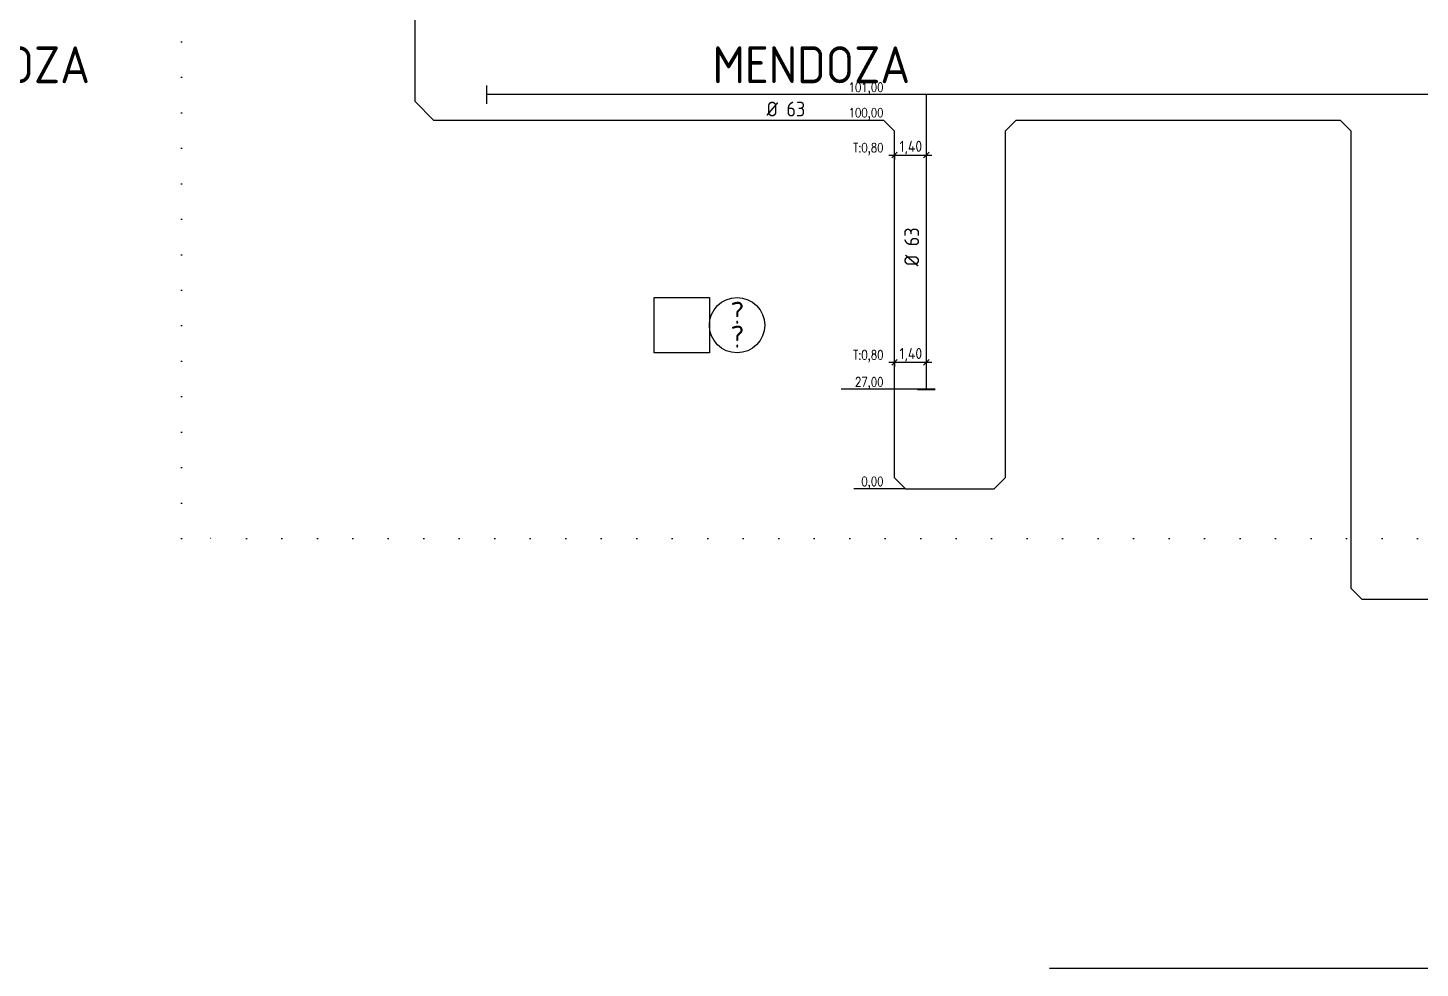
# Model space of a CAD drawing. Extents: x -48 to 13651, y -112 to 3468.
# Drawn here: x 987.2 to 1364.8, y 979.1 to 1234.2 of the extents above; entities that cross this region are included whole.
import ezdxf
from ezdxf.enums import TextEntityAlignment as Align

# ---------------------------------------------------------------- set-up
doc = ezdxf.new("R2010")
doc.units = 0
doc.header["$LTSCALE"] = 6
doc.header["$MEASUREMENT"] = 0
doc.linetypes.add('DOT2', pattern=[3.175, 0, -3.175])
doc.linetypes.add('HIDDEN', pattern=[0.375, 0.25, -0.125])
doc.layers.get('0').update_dxf_attribs({"linetype": 'CONTINUOUS'})
doc.layers.get('DEFPOINTS').update_dxf_attribs({"linetype": 'CONTINUOUS'})
doc.layers.add('ATENCION', color=7, linetype='CONTINUOUS', plot=False)
for name, color, linetype in [('CAS', 7, 'CONTINUOUS'), ('CAÑERIA SIN CROQUIS', 210, 'HIDDEN'), ('Caño 110mm', 170, 'CONTINUOUS'), ('Cotas', 7, 'CONTINUOUS'), ('MANZANAS', 7, 'CONTINUOUS'), ('NOMB_CALLES', 4, 'CONTINUOUS'), ('NUMERO-CROQUIS', 13, 'CONTINUOUS'), ('NUMERO-MANZANA', 4, 'CONTINUOUS'), ('PROGRESIVA', 60, 'CONTINUOUS'), ('RADIO', 4, 'DOT2'), ('TXTDIAMETRO', 7, 'CONTINUOUS')]:
    doc.layers.add(name, color=color, linetype=linetype)
doc.styles.add('ABADIMTCONDE', font='isocp.shx')
doc.styles.add('GEOSLAB703LTBT', font='isocp.shx', dxfattribs={"width": 0.9, "height": 8})
doc.styles.add('ROMANS', font='romans.shx', dxfattribs={"width": 0.8, "height": 2.5})
doc.dimstyles.new('COTA02', dxfattribs={"dimtxt": 3, "dimasz": 1.5, "dimexe": 1.25, "dimexo": 0.625, "dimgap": 0.3, "dimtad": 1, "dimtoh": 1, "dimdsep": 46, "dimlunit": 6, "dimtxsty": 'ABADIMTCONDE', "dimblk1": 'OBLIQUE', "dimblk2": 'OBLIQUE', "dimsah": 1, "dimcen": 2.5, "dimdle": 1.5, "dimclrd": 60, "dimclre": 60, "dimclrt": 256, "dimadec": 0, "dimazin": 0, "dimtfac": 1, "dimtix": 1, "dimtofl": 0, "dimtmove": 0, "dimatfit": 0, "dimldrblk": 'OBLIQUE', "dimfxl": 1, "dimtolj": 1, "dimtzin": 0, "dimarcsym": 0})

# ---------------------------------------------------------------- blocks, each defined once
blk = doc.blocks.new('D63')
at = {"layer": 'TXTDIAMETRO', "color": 7, "ltscale": 0.1, "style": 'ABADIMTCONDE'}
blk.add_text('Ø 63', height=4, dxfattribs=at).set_placement((0, 0), align=Align.MIDDLE)
blk = doc.blocks.new('Tapa')
at = {"layer": 'Cotas', "lineweight": 40, "ltscale": 3}
blk.add_line((-2.43, 0), (2.43, 0), dxfattribs=at)
blk = doc.blocks.new('_OBLIQUE')
at = {"color": 0, "linetype": 'ByBlock'}
blk.add_line((-0.5, -0.5), (0.5, 0.5), dxfattribs=at)
blk = doc.blocks.new('*D1801')
at = {"layer": 'DEFPOINTS', "color": 0, "transparency": 16777216}
for p in [(1222.23, 1200.04), (1230.85, 1200.04), (1230.85, 1199.66)]:
    blk.add_point(p, dxfattribs=at)
at = {"layer": 'PROGRESIVA', "color": 60, "lineweight": -2, "transparency": 16777216}
for p, q in [((1220.73, 1199.66), (1232.35, 1199.66)), ((1222.23, 1199.42), (1222.23, 1198.41)), ((1230.85, 1199.42), (1230.85, 1198.41))]:
    blk.add_line(p, q, dxfattribs=at)
at = {"layer": 'PROGRESIVA', "color": 60, "lineweight": -2, "transparency": 16777216, "xscale": 1.5, "yscale": 1.5, "zscale": 1.5, "rotation": 180}
blk.add_blockref('_OBLIQUE', (1222.23, 1199.66), dxfattribs=at)
at = {"layer": 'PROGRESIVA', "color": 60, "lineweight": -2, "transparency": 16777216, "xscale": 1.5, "yscale": 1.5, "zscale": 1.5}
blk.add_blockref('_OBLIQUE', (1230.85, 1199.66), dxfattribs=at)
at = {"layer": 'PROGRESIVA', "transparency": 16777216, "insert": (1226.66, 1201.69), "char_height": 3, "attachment_point": 5, "style": 'ABADIMTCONDE'}
blk.add_mtext('\\A1;1,40', dxfattribs=at)
blk = doc.blocks.new('*D1802')
at = {"layer": 'DEFPOINTS', "color": 0, "transparency": 16777216}
for p in [(1222.23, 1143.85), (1230.85, 1143.85), (1230.85, 1143.47)]:
    blk.add_point(p, dxfattribs=at)
at = {"layer": 'PROGRESIVA', "color": 60, "lineweight": -2, "transparency": 16777216}
for p, q in [((1220.73, 1143.47), (1232.35, 1143.47)), ((1222.23, 1143.22), (1222.23, 1142.22)), ((1230.85, 1143.22), (1230.85, 1142.22))]:
    blk.add_line(p, q, dxfattribs=at)
at = {"layer": 'PROGRESIVA', "color": 60, "lineweight": -2, "transparency": 16777216, "xscale": 1.5, "yscale": 1.5, "zscale": 1.5, "rotation": 180}
blk.add_blockref('_OBLIQUE', (1222.23, 1143.47), dxfattribs=at)
at = {"layer": 'PROGRESIVA', "color": 60, "lineweight": -2, "transparency": 16777216, "xscale": 1.5, "yscale": 1.5, "zscale": 1.5}
blk.add_blockref('_OBLIQUE', (1230.85, 1143.47), dxfattribs=at)
at = {"layer": 'PROGRESIVA', "transparency": 16777216, "insert": (1226.66, 1145.5), "char_height": 3, "attachment_point": 5, "style": 'ABADIMTCONDE'}
blk.add_mtext('\\A1;1,40', dxfattribs=at)

msp = doc.modelspace()

# ---------------------------------------------------------------- linework, layer by layer
at = {"layer": 'CAS', "ltscale": 0.1}
msp.add_line((1111.642, 1213.558), (1111.642, 1218.558), dxfattribs=at)
at = {"layer": 'Caño 110mm'}
for p, q in [((1435.713, 1216.058), (1111.642, 1216.058)), ((1230.85, 1216.058), (1230.85, 1136.145))]:
    msp.add_line(p, q, dxfattribs=at)
at = {"layer": 'MANZANAS'}
for p, q in [((1092.234, 1214.145), (1092.234, 1464.145)), ((1092.234, 1214.145), (1097.234, 1209.145)), ((1097.234, 1209.145), (1219.234, 1209.145)), ((1219.234, 1209.145), (1222.234, 1206.145)), ((1255.234, 1209.145), (1252.234, 1206.145)), ((1255.234, 1209.145), (1343.088, 1209.145)), ((1343.088, 1209.145), (1346.088, 1206.145)), ((1222.234, 1112.145), (1222.234, 1206.145)), ((1252.234, 1206.145), (1252.234, 1112.145)), ((1346.088, 1082.145), (1346.088, 1206.145)), ((1222.234, 1112.145), (1225.234, 1109.145)), ((1249.234, 1109.145), (1252.234, 1112.145)), ((1225.234, 1109.145), (1249.234, 1109.145)), ((1349.088, 1079.145), (1346.088, 1082.145)), ((1607.234, 1079.145), (1349.088, 1079.145)), ((1264.302, 979.145), (1607.234, 979.145))]:
    msp.add_line(p, q, dxfattribs=at)
at = {"layer": 'NUMERO-CROQUIS'}
msp.add_circle((1179.531, 1153.514), 7.5, dxfattribs=at)
at = {"layer": 'NUMERO-MANZANA'}
msp.add_lwpolyline([(1157.031, 1161.014), (1172.031, 1161.014), (1172.031, 1146.014), (1157.031, 1146.014)], close=True, dxfattribs=at)
at = {"layer": 'PROGRESIVA'}
for p, q in [((1230.85, 1136.145), (1207.795, 1136.145)), ((1225.234, 1109.145), (1211.23, 1109.145))]:
    msp.add_line(p, q, dxfattribs=at)
at = {"layer": 'RADIO', "color": 4, "ltscale": 0.5}
for p, q in [((1028.818, 1095.639), (1028.818, 1389.878)), ((1498.82, 1095.639), (1028.818, 1095.639))]:
    msp.add_line(p, q, dxfattribs=at)

# ---------------------------------------------------------------- block references
at = {"layer": 'CAÑERIA SIN CROQUIS', "color": 13, "ltscale": 0.1}
msp.add_blockref('D63', (1192.774, 1212.144), dxfattribs=at)
at = {"layer": 'CAÑERIA SIN CROQUIS', "color": 13, "ltscale": 0.1, "rotation": 90}
msp.add_blockref('D63', (1226.883, 1174.771), dxfattribs=at)
at = {"layer": 'PROGRESIVA'}
msp.add_blockref('Tapa', (1230.85, 1136.145), dxfattribs=at)

# ---------------------------------------------------------------- texts
at = {"layer": 'ATENCION', "style": 'GEOSLAB703LTBT'}
msp.add_text('MENDOZA', height=10, dxfattribs=at).set_placement((1172.887, 1224.145), align=Align.MIDDLE_LEFT)
at = {"layer": 'NOMB_CALLES', "style": 'GEOSLAB703LTBT'}
msp.add_text('MENDOZA', height=10, dxfattribs=at).set_placement((950.448, 1224.145), align=Align.MIDDLE_LEFT)
at = {"layer": 'NUMERO-CROQUIS', "style": 'GEOSLAB703LTBT'}
for p in [(1179.587, 1156.879), (1179.587, 1150.409)]:
    msp.add_text('?', height=6, dxfattribs=at).set_placement(p, align=Align.MIDDLE)
at = {"layer": 'PROGRESIVA', "style": 'ROMANS', "width": 0.8}
for s, p in [('101,00', (1219.234, 1216.058)), ('100,00', (1219.234, 1209.145)), ('T:0,80', (1219.234, 1199.665)), ('T:0,80', (1219.234, 1143.472)), ('27,00', (1219.234, 1136.145)), ('0,00', (1219.234, 1109.145))]:
    msp.add_text(s, height=2.5, dxfattribs=at).set_placement(p, align=Align.BOTTOM_RIGHT)

# ---------------------------------------------------------------- dimensions: what is measured, and where the dimension line sits
at = {"layer": 'PROGRESIVA'}
for base, p1, p2, picture, middle in [((1230.85, 1199.665), (1222.234, 1200.042), (1230.85, 1200.042), '*D1801', (1226.655, 1199.665)), ((1230.85, 1143.472), (1222.234, 1143.849), (1230.85, 1143.849), '*D1802', (1226.655, 1143.472))]:
    dim = msp.add_linear_dim(base=base, p1=p1, p2=p2, text='1,40', dimstyle='COTA02', dxfattribs=at)
    dim.commit()
    dim.dimension.update_dxf_attribs({"geometry": picture, "text_midpoint": middle, "dimtype": 160})

doc.saveas('drawing.dxf')
